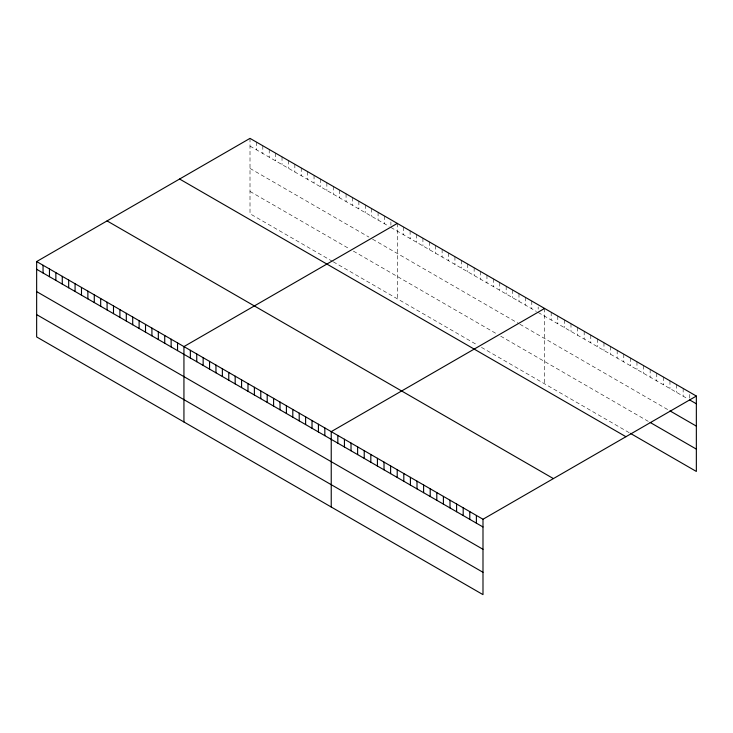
<?xml version="1.0" encoding="UTF-8"?>
<svg xmlns="http://www.w3.org/2000/svg" width="733" height="733" viewBox="0 0 733 733"><rect width="100%" height="100%" fill="white"/><g stroke="black" fill="none" stroke-linecap="round" stroke-linejoin="round"><path stroke-width="0.55" stroke-dasharray="3.67 2.75" d="M250.008 138.372L250.008 213.752L332.351 261.287M250.008 146.096L389.067 226.387M390.9 227.441L536.364 311.424M538.187 312.478L687.866 398.889M250.008 168.425L368.946 237.089M372.602 239.205L518.982 323.711M519.889 324.243L669.018 410.333M250.008 191.432L349.733 249M353.388 251.117L497.02 334.037M500.685 336.154L648.274 421.365M333.268 261.818L477.806 345.27M481.471 347.387L629.427 432.809M689.753 394.464L689.753 398.88M683.156 388.444L683.156 396.168M676.559 384.633L676.559 392.366M669.962 380.821L669.962 388.554M663.356 377.019L663.356 384.743M656.759 373.207L656.759 380.931M650.162 369.395L650.162 377.129M643.565 365.584L643.565 373.317M636.968 361.781L636.968 369.505M630.371 357.97L630.371 365.694M623.774 354.158L623.774 361.891M617.177 350.347L617.177 358.08M610.58 346.544L610.58 354.268M603.974 342.732L603.974 350.456M597.377 338.921L597.377 346.654M590.78 335.109L590.78 342.842M584.183 331.307L584.183 339.031M577.586 327.495L577.586 335.219M570.989 323.684L570.989 331.417M564.392 319.872L564.392 327.605M557.795 316.07L557.795 323.794M551.189 312.258L551.189 319.982M544.592 308.446L544.592 383.826M538.187 306.962L538.187 309.17M531.791 301.052L531.791 308.776M525.387 297.36L525.387 305.084M518.982 293.658L518.982 301.382M512.578 289.966L512.578 297.69M506.173 286.264L506.173 293.988M499.769 282.562L499.769 290.295M493.364 278.87L493.364 286.594M486.959 275.168L486.959 282.901M480.555 271.476L480.555 279.2M474.15 267.774L474.15 275.507M467.746 264.082L467.746 271.806M461.341 260.38L461.341 268.113M454.936 256.687L454.936 264.411M448.532 252.986L448.532 260.719M442.127 249.293L442.127 257.017M435.723 245.592L435.723 253.325M429.327 241.899L429.327 249.623M422.923 238.198L422.923 245.931M416.518 234.505L416.518 242.229M410.114 230.803L410.114 238.527M403.709 227.111L403.709 234.835M397.304 223.409L397.304 298.789M390.9 221.916L390.9 225.233M384.495 216.015L384.495 223.739M378.091 212.313L378.091 220.047M371.686 208.621L371.686 216.345M365.281 204.919L365.281 212.652M358.877 201.227L358.877 208.951M352.472 197.525L352.472 205.258M346.068 193.833L346.068 201.557M339.663 190.131L339.663 197.864M333.268 186.439L333.268 194.163M326.863 182.737L326.863 190.47M320.458 179.044L320.458 186.768M314.054 175.343L314.054 183.076M307.649 171.65L307.649 179.374M301.245 167.949L301.245 175.682M294.84 164.256L294.84 171.98M288.435 160.554L288.435 168.278M282.031 156.862L282.031 164.586M275.626 153.16L275.626 160.884M269.222 149.468L269.222 157.192M262.817 145.766L262.817 153.49M256.413 142.065L256.413 149.798"/><path stroke-width="1.1" d="M36.65 261.553L482.992 519.248L482.992 594.628L36.65 336.942L36.65 261.553L250.008 138.372L696.35 396.058L696.35 471.447L630.371 433.35M397.304 223.409L183.937 346.59L183.937 421.979M544.592 308.446L331.234 431.627L331.234 507.016M482.992 519.248L696.35 396.058M689.753 399.98L696.35 403.791M669.962 410.883L696.35 426.12M650.162 422.455L696.35 449.118M179.603 179.026L625.936 436.712M107.064 220.908L553.397 478.594M36.65 269.286L482.992 526.972M36.65 291.606L482.992 549.301M36.65 314.613L482.992 572.299M476.386 515.436L476.386 523.16M469.789 511.625L469.789 519.358M463.192 507.813L463.192 515.546M456.595 504.011L456.595 511.735M449.998 500.199L449.998 507.923M443.401 496.388L443.401 504.121M436.804 492.576L436.804 500.309M430.207 488.774L430.207 496.498M423.61 484.962L423.61 492.686M417.004 481.15L417.004 488.884M410.407 477.339L410.407 485.072M403.81 473.536L403.81 481.26M397.213 469.725L397.213 477.449M390.616 465.913L390.616 473.646M384.019 462.102L384.019 469.835M377.422 458.299L377.422 466.023M370.825 454.487L370.825 462.211M364.228 450.676L364.228 458.409M357.622 446.864L357.622 454.597M351.025 443.062L351.025 450.786M344.428 439.25L344.428 446.974M337.831 435.439L337.831 443.172M324.829 427.935L324.829 435.659M318.424 424.233L318.424 431.966M312.02 420.54L312.02 428.264M305.615 416.839L305.615 424.572M299.211 413.146L299.211 420.87M292.806 409.445L292.806 417.178M286.401 405.752L286.401 413.476M280.006 402.05L280.006 409.784M273.601 398.358L273.601 406.082M267.197 394.656L267.197 402.39M260.792 390.964L260.792 398.688M254.388 387.262L254.388 394.986M247.983 383.57L247.983 391.294M241.578 379.868L241.578 387.592M235.174 376.176L235.174 383.9M228.769 372.474L228.769 380.198M222.365 368.772L222.365 376.505M215.96 365.08L215.96 372.804M209.556 361.378L209.556 369.111M203.151 357.686L203.151 365.41M196.746 353.984L196.746 361.717M190.342 350.292L190.342 358.016M177.542 342.897L177.542 350.621M171.137 339.196L171.137 346.929M164.733 335.503L164.733 343.227M158.328 331.802L158.328 339.535M151.923 328.109L151.923 335.833M145.519 324.407L145.519 332.141M139.114 320.715L139.114 328.439M132.71 317.013L132.71 324.746M126.305 313.321L126.305 321.045M119.9 309.619L119.9 317.343M113.496 305.927L113.496 313.651M107.091 302.225L107.091 309.949M100.687 298.523L100.687 306.257M94.282 294.831L94.282 302.555M87.878 291.129L87.878 298.862M81.482 287.437L81.482 295.161M75.078 283.735L75.078 291.468M68.673 280.043L68.673 287.767M62.268 276.341L62.268 284.074M55.864 272.649L55.864 280.373M49.459 268.947L49.459 276.68M43.055 265.254L43.055 272.978"/></g></svg>
